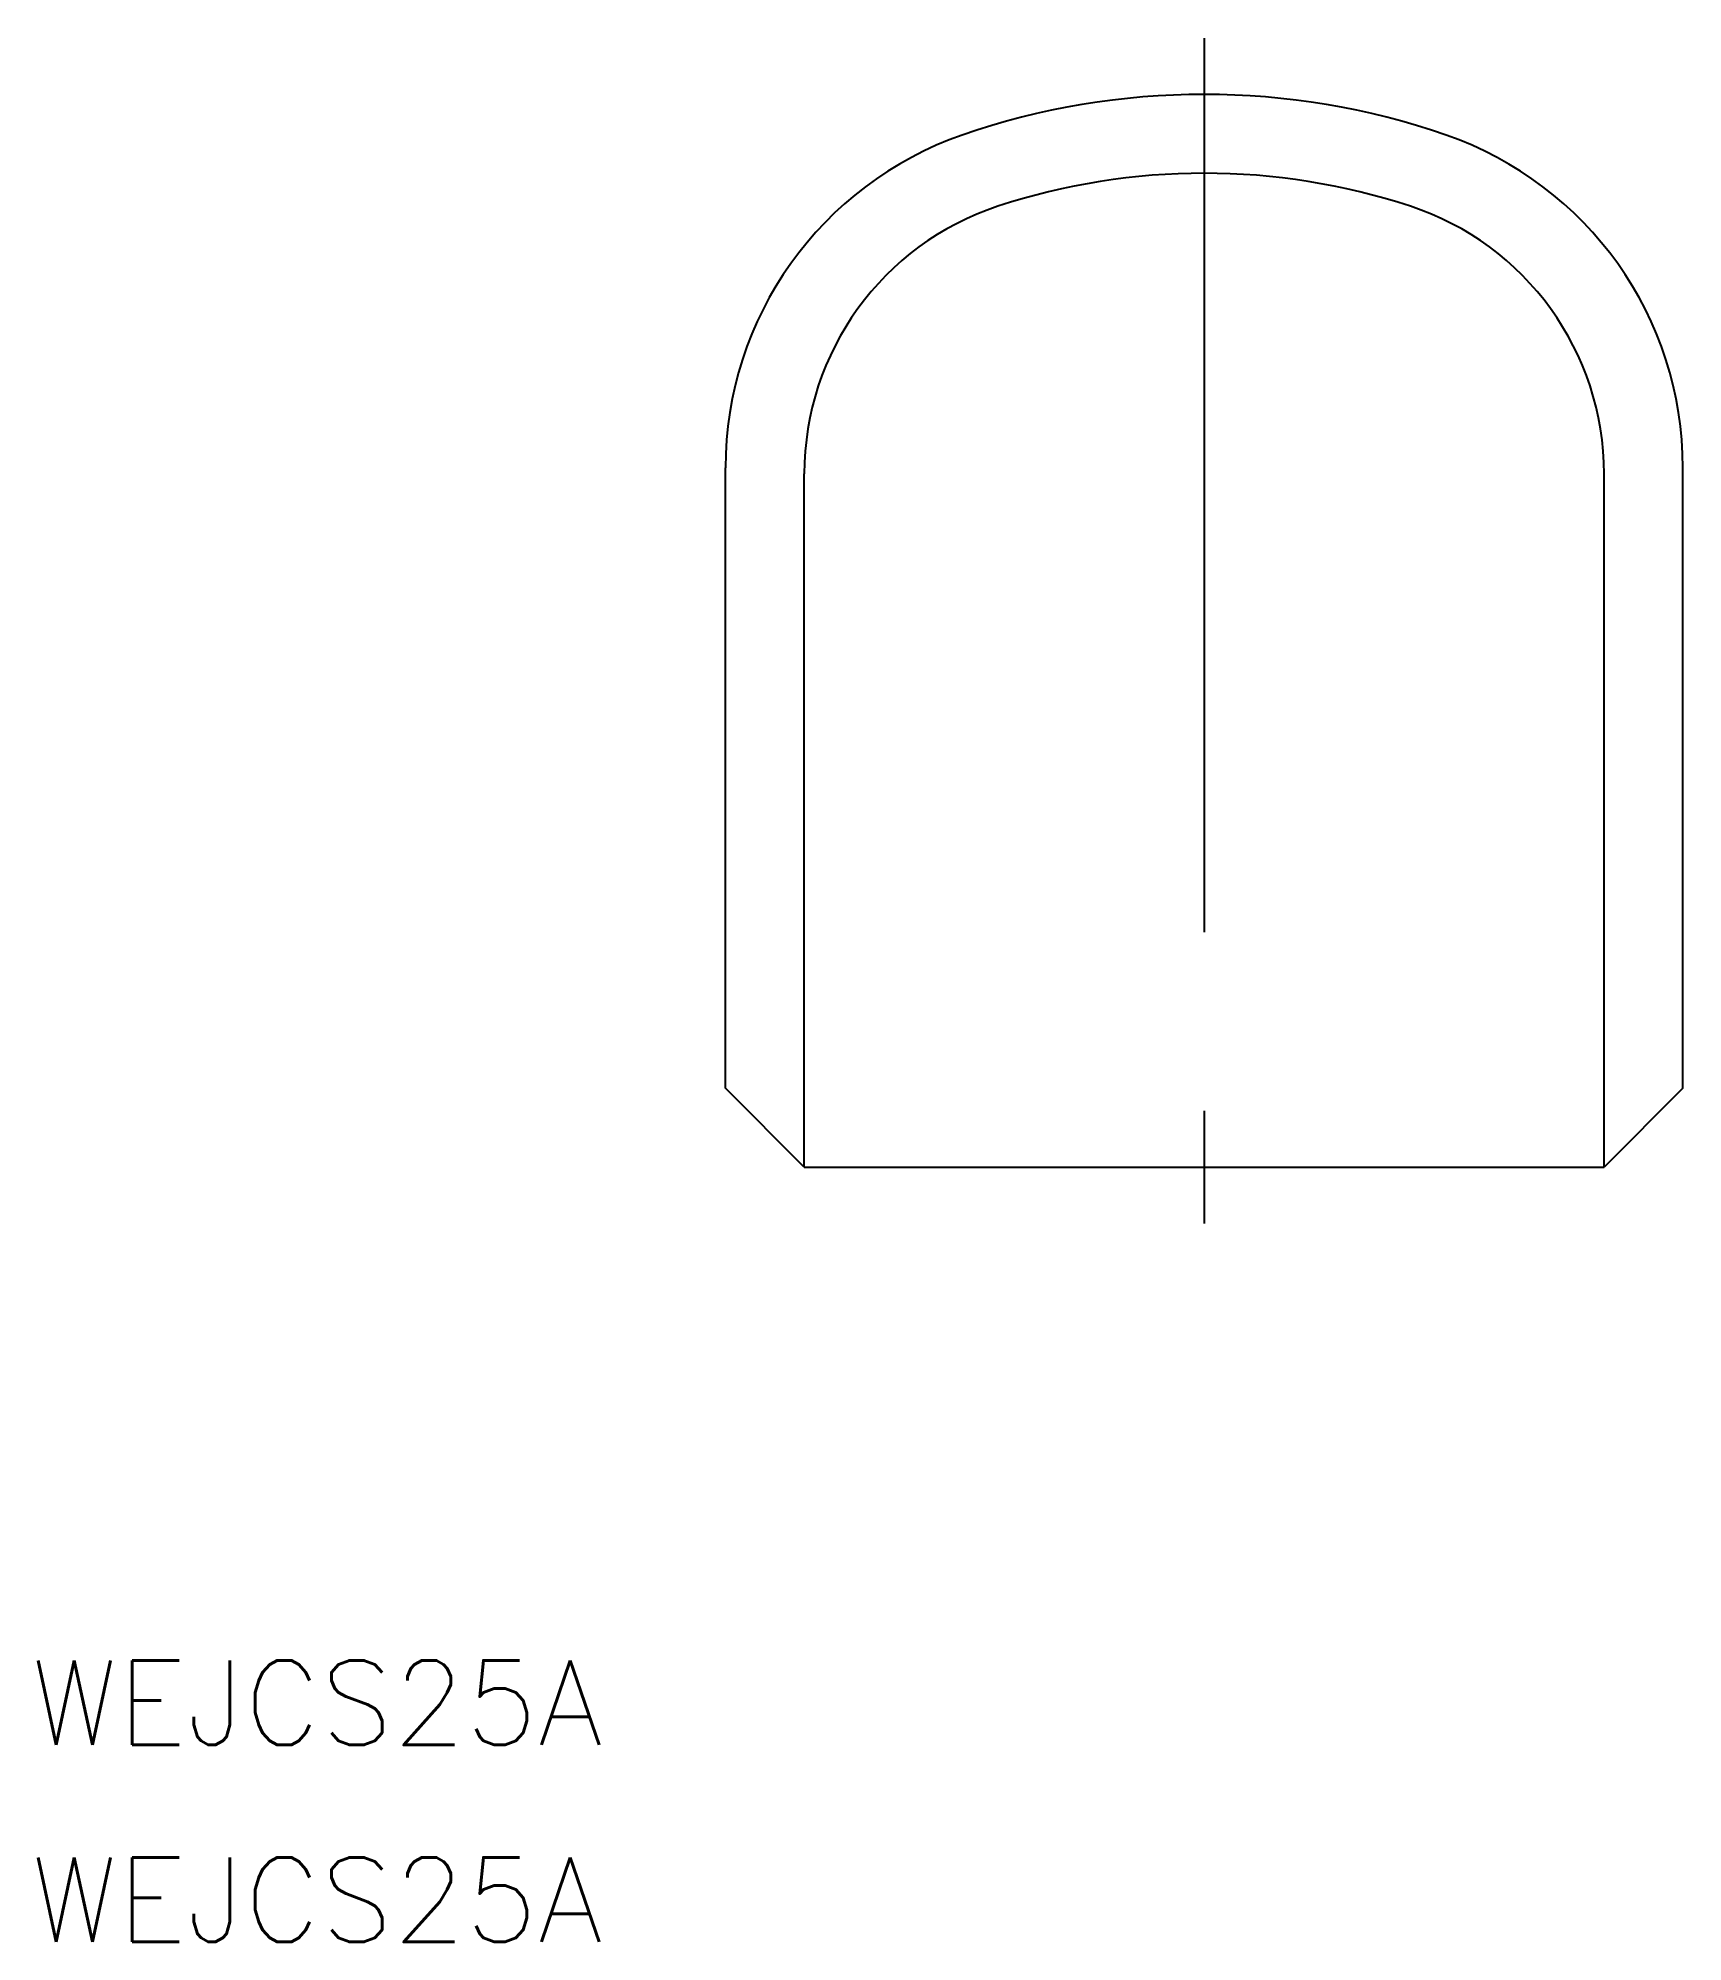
# Model space of a CAD drawing. Extents: x -41.4 to 17, y -27.5 to 40.1.
import ezdxf

# ---------------------------------------------------------------- set-up
doc = ezdxf.new("R2010")
doc.units = 0
doc.linetypes.add('CENTER', pattern=[50.8, 31.75, -6.35, 6.35, -6.35])
doc.layers.get('0').update_dxf_attribs({"linetype": 'CONTINUOUS'})
doc.layers.add('CENTER', color=1, linetype='CENTER')
doc.styles.get("Standard").update_dxf_attribs({"font": 'txt.shx', "height": 3, "bigfont": 'bigfont.shx'})

msp = doc.modelspace()

# ---------------------------------------------------------------- linework, layer by layer
at = {"color": 7, "linetype": 'CONTINUOUS'}
for p, q in [((-17, 2.8), (-17, 24.842)), ((-14.2, 0), (-14.2, 24.627)), ((14.2, 0), (14.2, 24.627)), ((17, 2.8), (17, 24.842)), ((-14.2, 0), (-17, 2.8)), ((17, 2.8), (14.2, 0)), ((-14.2, 0), (14.2, 0))]:
    msp.add_line(p, q, dxfattribs=at)
for centre, radius, start, end in [((0, 11.855), 26.245, 70.88946, 109.11054), ((-4.5, 24.842), 12.5, 109.11054, 180), ((4.5, 24.842), 12.5, 0, 70.88946), ((0, 11.855), 23.445, 71.79705, 108.20295), ((-4.2, 24.627), 10, 108.20295, 180), ((4.2, 24.627), 10, 0, 71.79705)]:
    msp.add_arc(centre, radius, start, end, dxfattribs=at)
at = {"layer": 'CENTER', "color": 1, "linetype": 'CENTER'}
msp.add_line((0, 40.1), (0, -2), dxfattribs=at)

# ---------------------------------------------------------------- texts
at = {"color": 7, "linetype": 'CONTINUOUS'}
for p in [(-41.667, -20.516), (-41.667, -27.516)]:
    msp.add_text('WEJCS25A', height=3, dxfattribs=at).set_placement(p)

doc.saveas('drawing.dxf')
